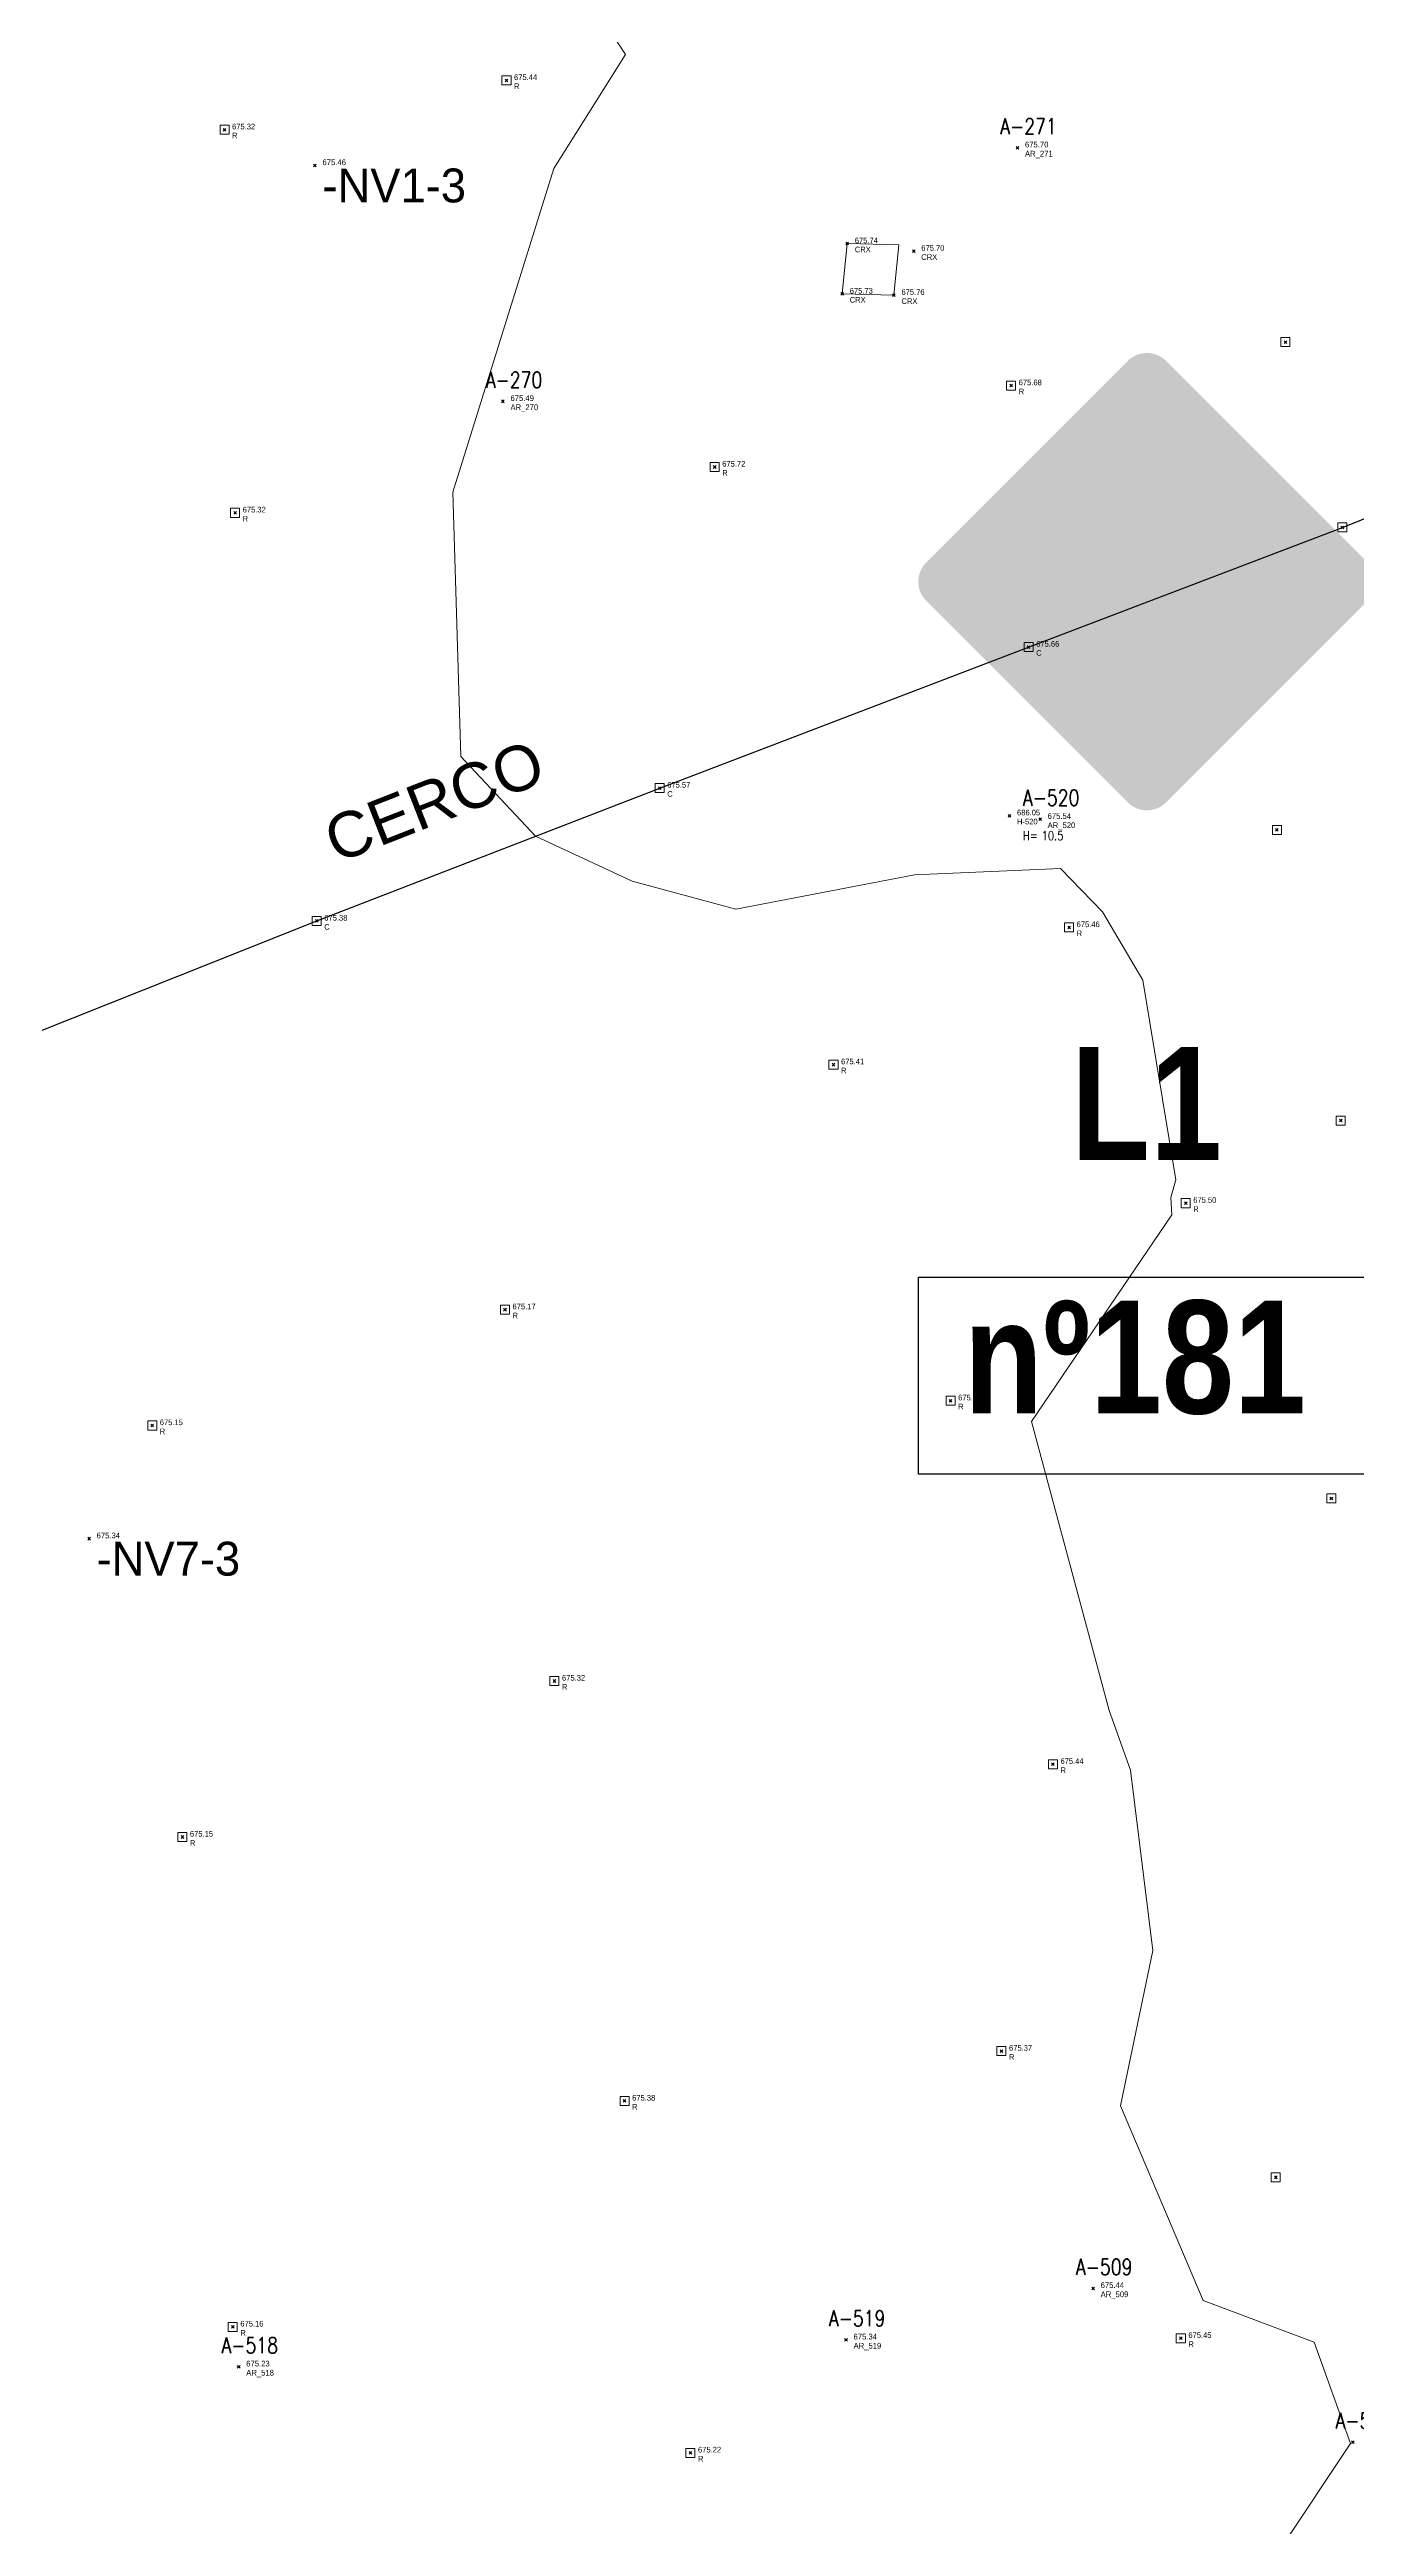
# Model space of a CAD drawing. Extents: x 350769 to 354978, y 6304672 to 6307963.
# Drawn here: x 352242.9 to 352271.8, y 6305711.6 to 6305766.4 of the extents above; entities that cross this region are included whole.
import ezdxf

# ---------------------------------------------------------------- set-up
doc = ezdxf.new("R2010")
doc.units = 0
doc.header["$PDMODE"] = 35
doc.header["$PDSIZE"] = 0.03
doc.linetypes.add('CONTINUOS', pattern=[0])
doc.layers.get('0').update_dxf_attribs({"linetype": 'CONTINUOUS'})
for name, color, linetype in [('0.10', 4, 'CONTINUOUS'), ('00_Señal proy 01', 7, 'CONTINUOUS'), ('03_Pav ext_HCV', 34, 'CONTINUOUS'), ('03_S2_Pav ext_Borde vereda', 7, 'CONTINUOUS'), ('1-ARBOL H1', 7, 'CONTINUOUS'), ('1-ARBOL H2', 1, 'CONTINUOUS'), ('1-ARBOL H3', 241, 'CONTINUOUS'), ('1-ARBOL NOMBRE', 3, 'CONTINUOUS'), ('1-ARBOL PTO', 7, 'CONTINUOUS'), ('1-CAMARA', 251, 'CONTINUOUS'), ('1-CERCO', 252, 'CERCO_LINE'), ('1-TEXTOS', 7, 'CONTINUOUS'), ('AG-PAISAJISMO', 7, 'CONTINUOUS'), ('C-TINN', 5, 'CONTINUOUS'), ('C-TOPO-MINR', 8, 'CONTINUOUS'), ('V-NODE-TEXT DIC 2012', 31, 'CONTINUOUS')]:
    doc.layers.add(name, color=color, linetype=linetype)
doc.layers.add('0_ASD_TOPOGRAFIA_ELEMENTOS', color=9, linetype='CONTINUOS', lineweight=5, true_color=0xbdbdbd)
doc.layers.get('00_Señal proy 01').off()
doc.styles.add('A', font='arial.ttf', dxfattribs={"height": 2})
doc.styles.add('NEW TURNER_TITULOS', font='techb___.ttf')
doc.styles.add('ROMANS', font='romans.shx', dxfattribs={"width": 0.65})
doc.linetypes.add('CERCO_LINE', pattern='A,0.5,-0.2,[" X ",STANDARD,S=0.1,R=0,X=-0.1,Y=-0.05],-0.25', length=0.95)

# ---------------------------------------------------------------- blocks, each defined once
blk = doc.blocks.new('Árbol Planta 22')
at = {"layer": 'AG-PAISAJISMO', "color": 253, "lineweight": 0, "true_color": 0xbaaaa1}
for radius in [2.25, 0.15]:
    blk.add_circle((0, 0), radius, dxfattribs=at)
blk = doc.blocks.new('*U971')
at = {"layer": '0.10'}
h = blk.add_hatch(color=40, dxfattribs=at)
edge = h.paths.add_edge_path()
edge.add_line((4.884, -4.034), (0.425, 0.425))
edge.add_arc((0, 0), 0.601, 45, 135)
edge.add_line((-0.425, 0.425), (-4.884, -4.034))
edge.add_arc((-4.459, -4.459), 0.601, 135, 225)
edge.add_line((-4.884, -4.884), (-0.425, -9.342))
edge.add_arc((0, -8.918), 0.601, 225, 315)
edge.add_line((0.425, -9.342), (4.884, -4.884))
edge.add_arc((4.459, -4.459), 0.601, 315, 405)
at = {"layer": '00_Señal proy 01', "color": 250, "true_color": 0x292929, "xscale": -0.0006255811452336, "yscale": 0.0006255811452336, "zscale": 0.625581145233574, "rotation": 168.6115883574854}
blk.add_blockref('Árbol Planta 22', (2.759, -3.872), dxfattribs=at)
blk = doc.blocks.new('A$C27410629')
at = {"true_color": 0x136734, "transparency": 33554559}
h = blk.add_hatch(dxfattribs=at)
h.set_pattern_fill('ANSI31', color=116, scale=0.5)
h.set_pattern_definition([(45, (-8759.5625, -519.1036), (-1.12253202, 1.12253202), [])])
h.paths.add_polyline_path([(137.507, 1252.464, 0.117627), (109.815, 1254.194, 0.066925), (94.445, 1249.334, 0.315349), (64.302, 1196.27, 0.022683), (65.729, 1185.31), (112.36, 1218.953), (153.478, 1161.962), (172.105, 1139.481), (187.958, 1141.808), (193.565, 1120.466), (224.198, 1050.129), (250.62, 989.479), (268.153, 972.735, 0.000007), (291.49, 983.299), (238.195, 1105.634), (205.293, 1181.112), (177.053, 1197.652)])
blk.add_lwpolyline([(58.128, 977.487), (68.278, 977.487), (68.278, 973.127), (58.128, 973.127)], close=True)
at = {"char_height": 2.5, "attachment_point": 1, "style": 'NEW TURNER_TITULOS'}
for s, heights, insert in [('L1', [-2.529], (61.504, 982.584)), ('nº181', [-2.548], (59.13, 976.972))]:
    blk.add_mtext_dynamic_manual_height_columns(s, width=20.98523, gutter_width=12.5, heights=heights, dxfattribs=dict(at, insert=insert))
blk = doc.blocks.new('TOPOGRAFIA')
at = {"layer": '1-ARBOL H1', "color": 9, "lineweight": 0, "true_color": 0xbdbdbd}
blk.add_point((390264.779, 6302749.336), dxfattribs=at)
at = {"layer": '1-ARBOL PTO', "color": 9, "lineweight": 0, "true_color": 0xbdbdbd}
for p in [(390264.278, 6302764.196), (390252.89, 6302758.584), (390264.779, 6302749.336), (390265.953, 6302716.826), (390260.484, 6302715.688), (390247.041, 6302715.091), (390271.699, 6302713.424)]:
    blk.add_point(p, dxfattribs=at)
at = {"layer": '1-CAMARA', "color": 9, "lineweight": 0, "true_color": 0xbdbdbd, "flags": 128}
for points in [[(390260.399, 6302760.961), (390260.511, 6302762.074)], [(390261.656, 6302762.045), (390260.511, 6302762.074)], [(390261.544, 6302760.932), (390261.656, 6302762.045)], [(390261.544, 6302760.932), (390260.399, 6302760.961)]]:
    blk.add_lwpolyline(points, dxfattribs=at)
at = {"layer": '1-CERCO', "color": 9, "lineweight": 0, "true_color": 0xbdbdbd, "flags": 128}
for points in [[(390271.47, 6302755.795), (390277.927, 6302758.397), (390278.975, 6302758.685), (390285.259, 6302761.205), (390288.704, 6302762.419)], [(390228.847, 6302739.443), (390233.545, 6302741.139), (390241.859, 6302744.339), (390248.769, 6302747.085), (390256.36, 6302750.027), (390264.526, 6302753.147), (390271.47, 6302755.795)]]:
    blk.add_lwpolyline(points, dxfattribs=at)
at = {"layer": 'C-TINN', "color": 9, "linetype": 'Continuous', "lineweight": 0, "true_color": 0xbdbdbd}
for points, elevation in [([(390252.869, 6302765.586), (390252.869, 6302765.786), (390253.069, 6302765.786), (390253.069, 6302765.586), (390252.869, 6302765.586)], 675.435), ([(390246.628, 6302764.494), (390246.628, 6302764.694), (390246.828, 6302764.694), (390246.828, 6302764.494), (390246.628, 6302764.494)], 675.325), ([(390270.11, 6302759.794), (390270.11, 6302759.994), (390270.31, 6302759.994), (390270.31, 6302759.794), (390270.11, 6302759.794)], 675.857), ([(390264.039, 6302758.832), (390264.039, 6302759.032), (390264.239, 6302759.032), (390264.239, 6302758.832), (390264.039, 6302758.832)], 675.681), ([(390257.477, 6302757.031), (390257.477, 6302757.231), (390257.677, 6302757.231), (390257.677, 6302757.031), (390257.477, 6302757.031)], 675.72), ([(390246.862, 6302756.017), (390246.862, 6302756.217), (390247.062, 6302756.217), (390247.062, 6302756.017), (390246.862, 6302756.017)], 675.317), ([(390271.37, 6302755.695), (390271.37, 6302755.895), (390271.57, 6302755.895), (390271.57, 6302755.695), (390271.37, 6302755.695)], 675.773), ([(390264.426, 6302753.047), (390264.426, 6302753.247), (390264.626, 6302753.247), (390264.626, 6302753.047), (390264.426, 6302753.047)], 675.662), ([(390256.26, 6302749.927), (390256.26, 6302750.127), (390256.46, 6302750.127), (390256.46, 6302749.927), (390256.26, 6302749.927)], 675.571), ([(390269.921, 6302749), (390269.921, 6302749.2), (390270.121, 6302749.2), (390270.121, 6302749), (390269.921, 6302749)], 675.725), ([(390248.669, 6302746.985), (390248.669, 6302747.185), (390248.869, 6302747.185), (390248.869, 6302746.985), (390248.669, 6302746.985)], 675.375), ([(390265.321, 6302746.841), (390265.321, 6302747.041), (390265.521, 6302747.041), (390265.521, 6302746.841), (390265.321, 6302746.841)], 675.457), ([(390260.107, 6302743.805), (390260.107, 6302744.005), (390260.307, 6302744.005), (390260.307, 6302743.805), (390260.107, 6302743.805)], 675.409), ([(390271.334, 6302742.567), (390271.334, 6302742.767), (390271.534, 6302742.767), (390271.534, 6302742.567), (390271.334, 6302742.567)], 675.615), ([(390267.903, 6302740.74), (390267.903, 6302740.94), (390268.103, 6302740.94), (390268.103, 6302740.74), (390267.903, 6302740.74)], 675.504), ([(390252.836, 6302738.384), (390252.836, 6302738.584), (390253.036, 6302738.584), (390253.036, 6302738.384), (390252.836, 6302738.384)], 675.173), ([(390262.699, 6302736.368), (390262.699, 6302736.568), (390262.899, 6302736.568), (390262.899, 6302736.368), (390262.699, 6302736.368)], 675.436), ([(390245.027, 6302735.82), (390245.027, 6302736.02), (390245.227, 6302736.02), (390245.227, 6302735.82), (390245.027, 6302735.82)], 675.146), ([(390271.126, 6302734.208), (390271.126, 6302734.408), (390271.326, 6302734.408), (390271.326, 6302734.208), (390271.126, 6302734.208)], 675.737), ([(390253.931, 6302730.166), (390253.931, 6302730.366), (390254.131, 6302730.366), (390254.131, 6302730.166), (390253.931, 6302730.166)], 675.317), ([(390264.964, 6302728.323), (390264.964, 6302728.523), (390265.164, 6302728.523), (390265.164, 6302728.323), (390264.964, 6302728.323)], 675.44), ([(390245.695, 6302726.714), (390245.695, 6302726.914), (390245.895, 6302726.914), (390245.895, 6302726.714), (390245.695, 6302726.714)], 675.147), ([(390263.825, 6302721.977), (390263.825, 6302722.177), (390264.025, 6302722.177), (390264.025, 6302721.977), (390263.825, 6302721.977)], 675.372), ([(390255.483, 6302720.873), (390255.483, 6302721.073), (390255.683, 6302721.073), (390255.683, 6302720.873), (390255.483, 6302720.873)], 675.382), ([(390269.896, 6302719.183), (390269.896, 6302719.383), (390270.096, 6302719.383), (390270.096, 6302719.183), (390269.896, 6302719.183)], 675.667), ([(390246.811, 6302715.874), (390246.811, 6302716.074), (390247.011, 6302716.074), (390247.011, 6302715.874), (390246.811, 6302715.874)], 675.158), ([(390267.795, 6302715.621), (390267.795, 6302715.821), (390267.995, 6302715.821), (390267.995, 6302715.621), (390267.795, 6302715.621)], 675.449), ([(390256.941, 6302713.086), (390256.941, 6302713.286), (390257.141, 6302713.286), (390257.141, 6302713.086), (390256.941, 6302713.086)], 675.22)]:
    blk.add_lwpolyline(points, dxfattribs=dict(at, elevation=elevation))
for p in [(390252.969, 6302765.686, 675.435), (390246.728, 6302764.594, 675.325), (390270.21, 6302759.894, 675.857), (390264.139, 6302758.932, 675.681), (390257.577, 6302757.131, 675.72), (390246.962, 6302756.117, 675.317), (390271.47, 6302755.795, 675.773), (390264.526, 6302753.147, 675.662), (390256.36, 6302750.027, 675.571), (390270.021, 6302749.1, 675.725), (390248.769, 6302747.085, 675.375), (390265.421, 6302746.941, 675.457), (390260.207, 6302743.905, 675.409), (390271.434, 6302742.667, 675.615), (390268.003, 6302740.84, 675.504), (390252.936, 6302738.484, 675.173), (390262.799, 6302736.468, 675.436), (390245.127, 6302735.92, 675.146), (390271.226, 6302734.308, 675.737), (390254.031, 6302730.266, 675.317), (390265.064, 6302728.423, 675.44), (390245.795, 6302726.814, 675.147), (390263.925, 6302722.077, 675.372), (390255.583, 6302720.973, 675.382), (390269.996, 6302719.283, 675.667), (390246.911, 6302715.974, 675.158), (390267.895, 6302715.721, 675.449), (390257.041, 6302713.186, 675.22)]:
    blk.add_point(p, dxfattribs=at)
at = {"layer": 'C-TOPO-MINR', "color": 9, "linetype": 'Continuous', "lineweight": 0, "true_color": 0xbdbdbd, "elevation": 675.5}
blk.add_lwpolyline([(390270.121, 6302711.1), (390271.648, 6302713.394), (390270.849, 6302715.638), (390268.387, 6302716.554), (390266.559, 6302720.865), (390267.277, 6302724.305), (390266.781, 6302728.29), (390266.309, 6302729.612), (390264.591, 6302736.009), (390267.697, 6302740.583), (390267.675, 6302740.969), (390267.783, 6302741.359), (390267.057, 6302745.778), (390266.159, 6302747.287), (390265.233, 6302748.243), (390262.003, 6302748.105), (390258.046, 6302747.344), (390255.749, 6302747.968), (390253.61, 6302748.961), (390251.96, 6302750.725), (390251.782, 6302756.577), (390254.02, 6302763.735), (390255.604, 6302766.256), (390254.652, 6302767.72)], dxfattribs=at)
at = {"layer": 'V-NODE-TEXT DIC 2012', "color": 9, "lineweight": 0, "true_color": 0xbdbdbd}
for p in [(390252.969, 6302765.686), (390246.728, 6302764.594), (390248.729, 6302763.804), (390264.278, 6302764.196), (390260.511, 6302762.074), (390261.983, 6302761.907), (390260.399, 6302760.961), (390261.544, 6302760.932), (390264.139, 6302758.932), (390252.89, 6302758.584), (390257.577, 6302757.131), (390246.962, 6302756.117), (390264.526, 6302753.147), (390256.36, 6302750.027), (390264.102, 6302749.414), (390264.779, 6302749.336), (390248.769, 6302747.085), (390265.421, 6302746.941), (390260.207, 6302743.905), (390268.003, 6302740.84), (390252.936, 6302738.484), (390262.799, 6302736.468), (390245.127, 6302735.92), (390243.729, 6302733.416), (390254.031, 6302730.266), (390265.064, 6302728.423), (390245.795, 6302726.814), (390263.925, 6302722.077), (390255.583, 6302720.973), (390265.953, 6302716.826), (390246.911, 6302715.974), (390260.484, 6302715.688), (390267.895, 6302715.721), (390247.041, 6302715.091), (390271.699, 6302713.424), (390257.041, 6302713.186)]:
    blk.add_point(p, dxfattribs=at)
at = {"layer": '1-ARBOL H2', "color": 9, "lineweight": 0, "true_color": 0xbdbdbd, "style": 'ROMANS', "width": 0.8}
blk.add_text('H=', height=0.2, dxfattribs=at).set_placement((390264.402, 6302748.874))
at = {"layer": '1-ARBOL H3', "color": 9, "lineweight": 0, "true_color": 0xbdbdbd, "style": 'ROMANS', "width": 0.8}
blk.add_text('10.5', height=0.2, dxfattribs=at).set_placement((390264.815, 6302748.874))
at = {"layer": '1-ARBOL NOMBRE', "color": 9, "lineweight": 0, "true_color": 0xbdbdbd, "style": 'ROMANS', "width": 0.8}
for s, p in [('A-271', (390263.901, 6302764.496)), ('A-270', (390252.513, 6302758.884)), ('A-520', (390264.402, 6302749.636)), ('A-509', (390265.576, 6302717.126)), ('A-519', (390260.107, 6302715.988)), ('A-518', (390246.664, 6302715.391)), ('A-510', (390271.322, 6302713.724))]:
    blk.add_text(s, height=0.35, dxfattribs=at).set_placement(p)
at = {"layer": '1-TEXTOS', "color": 9, "lineweight": 0, "true_color": 0xbdbdbd, "style": 'A'}
blk.add_text('CERCO', height=1, rotation=21.3657, dxfattribs=at).set_placement((390249.203, 6302748.354))
at = {"layer": 'V-NODE-TEXT DIC 2012', "color": 9, "lineweight": 0, "true_color": 0xbdbdbd}
for s, height, p in [('675.44', 0.125, (390253.136, 6302765.694)), ('R', 0.125, (390253.136, 6302765.494)), ('675.32', 0.125, (390246.895, 6302764.602)), ('R', 0.125, (390246.895, 6302764.402)), ('675.70', 0.127, (390264.445, 6302764.203)), ('675.46', 0.127, (390248.896, 6302763.811)), ('AR_271', 0.127, (390264.445, 6302764.001)), ('-NV1-3', 0.75, (390248.896, 6302762.986)), ('675.74', 0.125, (390260.678, 6302762.082)), ('CRX', 0.125, (390260.678, 6302761.882)), ('675.70', 0.125, (390262.15, 6302761.915)), ('CRX', 0.125, (390262.15, 6302761.715)), ('675.73', 0.125, (390260.566, 6302760.969)), ('675.76', 0.125, (390261.711, 6302760.94)), ('CRX', 0.125, (390260.566, 6302760.769)), ('CRX', 0.125, (390261.711, 6302760.74)), ('675.68', 0.125, (390264.306, 6302758.94)), ('R', 0.125, (390264.306, 6302758.74)), ('AR_270', 0.127, (390253.057, 6302758.389)), ('675.49', 0.127, (390253.057, 6302758.591)), ('675.72', 0.125, (390257.744, 6302757.139)), ('R', 0.125, (390257.744, 6302756.939)), ('675.32', 0.125, (390247.129, 6302756.125)), ('R', 0.125, (390247.129, 6302755.925)), ('675.66', 0.125, (390264.693, 6302753.155)), ('C', 0.125, (390264.693, 6302752.955)), ('675.57', 0.125, (390256.527, 6302750.035)), ('C', 0.125, (390256.527, 6302749.835)), ('686.05', 0.125, (390264.269, 6302749.422)), ('H-520', 0.125, (390264.269, 6302749.222)), ('AR_520', 0.127, (390264.946, 6302749.141)), ('675.54', 0.127, (390264.946, 6302749.343)), ('675.38', 0.125, (390248.936, 6302747.093)), ('C', 0.125, (390248.936, 6302746.893)), ('675.46', 0.125, (390265.588, 6302746.949)), ('R', 0.125, (390265.588, 6302746.749)), ('675.41', 0.125, (390260.374, 6302743.913)), ('R', 0.125, (390260.374, 6302743.713)), ('675.50', 0.125, (390268.17, 6302740.848)), ('R', 0.125, (390268.17, 6302740.648)), ('675.17', 0.125, (390253.103, 6302738.492)), ('R', 0.125, (390253.103, 6302738.292)), ('675.44', 0.125, (390262.966, 6302736.476)), ('R', 0.125, (390262.966, 6302736.276)), ('675.15', 0.125, (390245.294, 6302735.928)), ('R', 0.125, (390245.294, 6302735.728)), ('675.34', 0.127, (390243.896, 6302733.423)), ('-NV7-3', 0.75, (390243.896, 6302732.598)), ('675.32', 0.125, (390254.198, 6302730.274)), ('R', 0.125, (390254.198, 6302730.074)), ('675.44', 0.125, (390265.231, 6302728.431)), ('R', 0.125, (390265.231, 6302728.231)), ('675.15', 0.125, (390245.962, 6302726.822)), ('R', 0.125, (390245.962, 6302726.622)), ('675.37', 0.125, (390264.092, 6302722.085)), ('R', 0.125, (390264.092, 6302721.885)), ('675.38', 0.125, (390255.75, 6302720.981)), ('R', 0.125, (390255.75, 6302720.781)), ('AR_509', 0.127, (390266.12, 6302716.631)), ('675.44', 0.127, (390266.12, 6302716.833)), ('675.16', 0.125, (390247.078, 6302715.982)), ('R', 0.125, (390247.078, 6302715.782)), ('AR_519', 0.127, (390260.651, 6302715.493)), ('675.34', 0.127, (390260.651, 6302715.695)), ('675.45', 0.125, (390268.062, 6302715.729)), ('R', 0.125, (390268.062, 6302715.529)), ('AR_518', 0.127, (390247.208, 6302714.896)), ('675.23', 0.127, (390247.208, 6302715.098)), ('675.22', 0.125, (390257.208, 6302713.194)), ('R', 0.125, (390257.208, 6302712.994))]:
    blk.add_text(s, height=height, dxfattribs=at).set_placement(p)

msp = doc.modelspace()

# ---------------------------------------------------------------- hatches: boundary and pattern name
at = {"layer": '03_Pav ext_HCV'}
h = msp.add_hatch(dxfattribs=at)
h.set_pattern_fill('SWAMP', color=256, scale=0.025, style=0)
h.set_pattern_definition([(359.999999999, (0, 0), (0.317500000006, 0.5499261309), [0.079375, -0.555625]), (90, (0.0397, -4e-13), (-0.317499999994, 0.549926130908), [0.0396875, -1.06016476181]), (90, (0.0496, -5e-13), (-0.317499999994, 0.549926130908), [0.03175, -1.06810226181]), (90, (0.02977, -3e-13), (-0.317499999994, 0.549926130908), [0.03175, -1.06810226181]), (59.999999999, (0.05953, -6e-13), (-0.317499999563, 0.549926131157), [0.0254, -0.6096]), (119.999999999, (0.01984, -2e-13), (-0.63499999957, 2.56e-10), [0.0254, -0.6096])])
edge = h.paths.add_edge_path()
edge.add_arc((352255.651, 6305960.769), 0.6, 191.9515, 355.6455, ccw=False)
edge.add_arc((352299.01, 6305969.946), 44.919, 191.6658, 191.9515, ccw=False)
edge.add_line((352255.019, 6305960.864), (352248.082, 6305960.934))
edge.add_arc((352299.01, 6305969.946), 51.719, 188.0126, 190.0351, ccw=False)
edge.add_line((352247.796, 6305962.737), (352247.593, 6305962.739))
edge.add_arc((352299.01, 6305969.946), 51.919, 187.9792, 192.0603)
edge.add_arc((352199.34, 6305948.651), 50, 5.6038, 12.0603, ccw=False)
edge.add_arc((352392.331, 6305968.564), 144.016, 185.9908, 195.05624)
edge.add_arc((352250.362, 6305930.375), 3, -16.8305, 15.0562, ccw=False)
edge.add_line((352253.233, 6305929.506), (352252.173, 6305926.002))
edge.add_arc((352255.045, 6305925.133), 3, 163.1695, 198.1695)
edge.add_line((352252.194, 6305924.197), (352253.674, 6305919.687))
edge.add_arc((352724.827, 6306085.564), 499.5, 199.39537, 202.53487)
edge.add_line((352263.466, 6305894.132), (352270.484, 6305874.028))
edge.add_line((352270.484, 6305874.028), (352273.271, 6305865.935))
edge.add_arc((352276.107, 6305866.911), 3, 199.0021, 234.0031)
edge.add_line((352274.344, 6305864.484), (352276.806, 6305862.696))
edge.add_arc((352275.043, 6305860.269), 3, 17.9764, 54.0015, ccw=False)
edge.add_arc((351377.63, 6305569.091), 946.469, 17.70596, 17.976359, ccw=False)
edge.add_arc((357281.014, 6307189.91), 5176.321, 194.922513, 195.061819)
edge.add_arc((351852.518, 6305745.765), 441.256, 9.34098, 12.96792, ccw=False)
edge.add_line((352287.923, 6305817.385), (352288.293, 6305814.231))
edge.add_line((352288.293, 6305814.231), (352288.556, 6305811.159))
edge.add_line((352288.556, 6305811.159), (352288.683, 6305808.103))
edge.add_line((352288.683, 6305808.103), (352288.681, 6305805.124))
edge.add_line((352288.681, 6305805.124), (352288.609, 6305802.156))
edge.add_line((352288.609, 6305802.156), (352288.539, 6305799.227))
edge.add_line((352288.539, 6305799.227), (352288.536, 6305796.285))
edge.add_line((352288.536, 6305796.285), (352288.661, 6305793.323))
edge.add_line((352288.661, 6305793.323), (352288.978, 6305790.357))
edge.add_line((352288.978, 6305790.357), (352289.267, 6305787.392))
edge.add_arc((351857.86, 6305746.823), 433.31, 3.22552, 5.37215, ccw=False)
edge.add_line((352290.484, 6305771.204), (352291.507, 6305753.032))
edge.add_line((352291.507, 6305753.032), (352291.707, 6305753.044))
edge.add_line((352291.707, 6305753.044), (352291.606, 6305754.841))
edge.add_line((352291.606, 6305754.841), (352297.896, 6305755.195))
edge.add_line((352297.896, 6305755.195), (352296.973, 6305771.57))
edge.add_arc((351858.011, 6305746.838), 439.658, 3.2247, 6.06057)
edge.add_arc((352297.201, 6305793.468), 2, 6.0606, 186.0606, ccw=False)
edge.add_arc((351858.007, 6305746.838), 443.663, 3.21745, 6.06057, ccw=False)
edge.add_line((352300.97, 6305771.738), (352301.89, 6305755.42))
edge.add_line((352301.89, 6305755.42), (352309.178, 6305755.831))
edge.add_line((352309.178, 6305755.831), (352309.279, 6305754.034))
edge.add_line((352309.279, 6305754.034), (352309.479, 6305754.045))
edge.add_line((352309.479, 6305754.045), (352308.458, 6305772.16))
edge.add_arc((351858.027, 6305746.839), 451.142, 3.21751, 7.53958)
edge.add_line((352305.269, 6305806.034), (352304.746, 6305808.988))
edge.add_line((352304.746, 6305808.988), (352304.181, 6305811.933))
edge.add_line((352304.181, 6305811.933), (352303.54, 6305814.857))
edge.add_line((352303.54, 6305814.857), (352302.827, 6305817.756))
edge.add_line((352302.827, 6305817.756), (352302.076, 6305820.641))
edge.add_line((352302.076, 6305820.641), (352301.322, 6305823.532))
edge.add_line((352301.322, 6305823.532), (352300.604, 6305826.45))
edge.add_line((352300.604, 6305826.45), (352299.956, 6305829.407))
edge.add_line((352299.956, 6305829.407), (352299.384, 6305832.389))
edge.add_line((352299.384, 6305832.389), (352298.877, 6305835.333))
edge.add_arc((351856.224, 6305746.557), 451.467, 11.34037, 13.00836)
edge.add_arc((357281.014, 6307189.91), 5162.321, 194.999983, 195.064624, ccw=False)
edge.add_arc((357281.014, 6307189.91), 5162.321, 194.918755, 194.999983, ccw=False)
edge.add_arc((351377.63, 6305569.091), 960.469, 17.685582, 18.028446)
edge.add_line((352290.943, 6305866.346), (352286.557, 6305879.564))
edge.add_line((352286.557, 6305879.564), (352285.089, 6305883.77))
edge.add_arc((352287.921, 6305884.759), 3, 164.2427, 199.242, ccw=False)
edge.add_line((352285.034, 6305885.573), (352285.941, 6305888.787))
edge.add_arc((352283.054, 6305889.601), 3, 344.2427, 379.2412)
edge.add_line((352285.886, 6305890.59), (352282.157, 6305901.272))
edge.add_arc((352724.827, 6306085.564), 479.5, 199.39537, 202.60286, ccw=False)
edge.add_arc((352393.291, 6305968.811), 128.007, 193.01673, 199.38233, ccw=False)
edge.add_line((352268.574, 6305939.979), (352268.051, 6305942.428))
edge.add_arc((352265.117, 6305941.802), 3, 12.0434, 47.0434)
edge.add_line((352267.162, 6305943.998), (352264.9, 6305946.104))
edge.add_arc((352266.939, 6305948.304), 3, 189.0153, 227.1838, ccw=False)
edge.add_arc((352397.749, 6305969.233), 135.474, 186.61724, 189.08835, ccw=False)
edge.add_arc((352283.044, 6305955.926), 20, 179.05, 186.6144, ccw=False)
edge.add_arc((352329.329, 6305955.158), 66.291, 173.57381, 179.05002, ccw=False)
edge.add_line((352263.455, 6305962.578), (352263.254, 6305962.58))
edge.add_arc((352329.329, 6305955.158), 66.491, 173.59144, 175.14861)
edge.add_line((352263.076, 6305960.781), (352256.257, 6305960.851))
edge.add_arc((352287.882, 6305959.08), 31.675, 176.7951, 177.0268)

# ---------------------------------------------------------------- linework, layer by layer
at = {"layer": '1-CERCO', "ltscale": 6, "flags": 128}
for points in [[(352271.47, 6305755.795), (352277.927, 6305758.397), (352278.975, 6305758.685), (352285.259, 6305761.205), (352288.704, 6305762.419)], [(352228.847, 6305739.443), (352233.545, 6305741.139), (352241.859, 6305744.339), (352248.769, 6305747.085), (352256.36, 6305750.027), (352264.526, 6305753.147), (352271.47, 6305755.795)]]:
    msp.add_lwpolyline(points, dxfattribs=at)

# ---------------------------------------------------------------- block references
at = {"layer": '00_Señal proy 01'}
msp.add_blockref('*U971', (352267.144, 6305759.052), dxfattribs=at)
at = {"layer": '03_S2_Pav ext_Borde vereda', "linetype": 'Continuous'}
msp.add_blockref('A$C27410629', (352203.962, 6304761.714), dxfattribs=at)

# ---------------------------------------------------------------- texts
at = {"layer": '1-TEXTOS', "style": 'A'}
msp.add_text('CERCO', height=1, rotation=21.3657, dxfattribs=at).set_placement((352249.203, 6305748.354))

# ---------------------------------------------------------------- next in the draw order: block references
at = {"layer": '0_ASD_TOPOGRAFIA_ELEMENTOS', "color": 30, "true_color": 0xf26507}
msp.add_blockref('TOPOGRAFIA', (-38000, 3000), dxfattribs=at)

doc.saveas('drawing.dxf')
